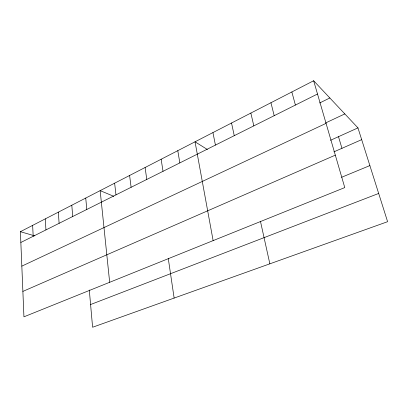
<?xml version="1.0" encoding="UTF-8"?>
<svg xmlns="http://www.w3.org/2000/svg" width="408" height="408" viewBox="0 0 408 408"><rect width="100%" height="100%" fill="white"/><g stroke="black" fill="none" stroke-linecap="round" stroke-linejoin="round"><path stroke-width="0.61" d="M313.645 80.753L344.775 187.588L23.934 316.827L20.4 231.683L313.645 80.753L357.964 127.888L387.6 221.692L92.601 327.247L89.296 289.996M20.849 242.464L317.506 94.003M319.632 102.984L329.837 97.971M325.788 122.854L344.821 113.914M21.828 266.138L326.058 123.364M330.511 140.286L357.964 127.888M333.882 151.868L361.682 139.648M22.879 291.404L335.32 155.147M341.557 177.296L369.872 165.587M90.586 304.536L378.68 193.458M20.4 231.683L34.675 235.86M113.776 196.304L100.154 190.633L109.665 282.29M207.371 149.496L195.034 141.8L213.129 240.613M338.487 136.685L341.96 148.318M291.858 91.968L295.402 105.06M270.943 102.734L274.196 115.678M250.849 113.072L253.827 125.868M260.493 221.488L269.856 263.823M231.53 123.017L234.253 135.665M212.94 132.585L215.424 145.09M177.786 150.679L179.841 162.894M161.15 159.242L163.011 171.319M168.274 258.488L174.134 298.07M145.1 167.504L146.778 179.444M129.601 175.481L131.111 187.282M114.628 183.187L115.979 194.856M85.741 198.053L86.792 209.462M71.803 205.224L72.721 216.505M58.324 212.165L59.114 223.314M45.278 218.877L45.946 229.908M32.64 225.384L33.196 236.283"/></g></svg>
